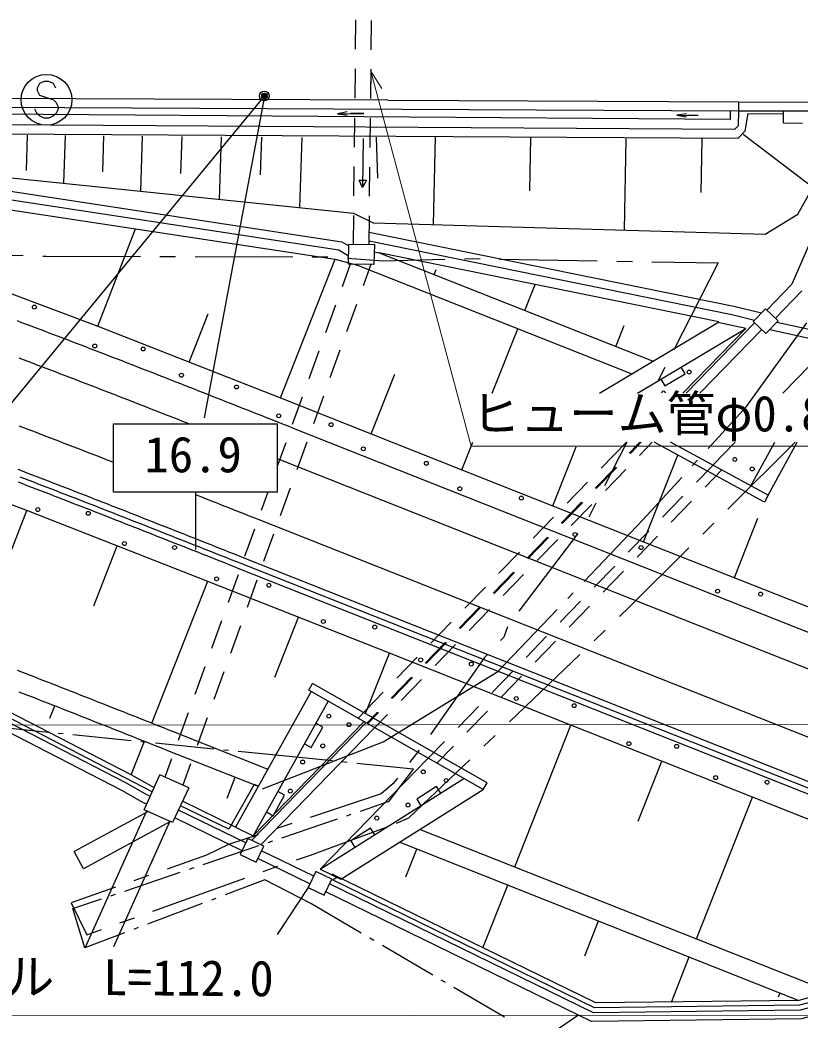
# Model space of a CAD drawing. Units: millimetres, scale not verified. Extents: x 40000 to 680000, y 20000 to 380000.
# Drawn here: x 131124 to 171060, y 230117 to 281295 of the extents above; entities that cross this region are included whole.
import ezdxf
from ezdxf.enums import TextEntityAlignment as Align

# ---------------------------------------------------------------- set-up
doc = ezdxf.new("R2010")
doc.units = ezdxf.units.MM
doc.header["$LTSCALE"] = 1000
doc.header["$PDMODE"] = 32
doc.header["$PDSIZE"] = 500
for name, color, linetype, lineweight in [('M-BGD', 7, 'Continuous', 25), ('M-BMK-ROW', 30, 'Continuous', 25), ('M-STR-HTXT', 7, 'Continuous', 13), ('M-STR-STRC', 7, 'Continuous', 25)]:
    doc.layers.add(name, color=color, linetype=linetype, lineweight=lineweight)
doc.styles.add('ＭＳ ゴシック', font='')
doc.styles.get('ＭＳ ゴシック').set_extended_font_data('MS Gothic')

msp = doc.modelspace()

# ---------------------------------------------------------------- linework, layer by layer
at = {"layer": 'M-BGD'}
for p, q in [((148308, 279795), (148326, 281295)), ((149108, 279771), (149126, 281271)), ((148280, 277295), (148297, 278795)), ((149079, 277271), (149097, 278771)), ((149980, 277185), (111330, 277367)), ((167904, 276637), (111859, 276908)), ((149980, 277185), (167913, 277107)), ((167913, 277107), (167904, 276637)), ((167913, 277107), (188526, 277030)), ((167482, 276210), (111857, 276608)), ((167490, 276639), (167482, 276210)), ((167904, 276637), (167895, 275878)), ((188528, 276564), (167904, 276637)), ((168391, 276507), (168229, 275608)), ((168391, 276507), (170191, 276494)), ((170189, 276630), (170197, 276031)), ((174438, 276599), (170648, 267767)), ((167698, 275687), (111853, 276058)), ((148251, 274795), (148268, 276295)), ((149050, 274771), (149068, 276271)), ((167895, 275878), (167698, 275687)), ((170197, 276031), (171180, 276018)), ((167877, 275227), (109692, 275571)), ((131495, 275401), (131442, 273594)), ((133430, 275385), (133357, 272941)), ((135406, 275370), (135351, 273520)), ((137383, 275354), (137299, 272534)), ((168229, 275608), (167877, 275227)), ((168155, 275455), (171723, 272743)), ((139402, 275337), (139346, 273445)), ((141421, 275321), (141327, 272117)), ((143485, 275305), (143428, 273368)), ((145548, 275288), (145442, 271692)), ((148699, 275223), (148667, 272723)), ((149358, 275295), (149428, 273207)), ((152372, 275324), (152280, 270824)), ((157258, 275268), (157203, 272557)), ((162145, 275212), (162049, 270544)), ((166039, 275221), (165983, 272466)), ((148222, 272295), (148239, 273795)), ((149022, 272271), (149039, 273771)), ((148667, 272723), (148484, 273101)), ((148484, 273101), (148859, 273096)), ((148859, 273096), (148667, 272723)), ((148193, 269825), (148210, 271295)), ((148993, 269814), (149010, 271271)), ((135109, 265620), (137039, 270615)), ((149000, 270435), (149002, 270444)), ((148052, 269675), (148053, 269675)), ((166909, 265849), (149520, 269380)), ((144456, 261959), (147267, 269062)), ((148033, 268797), (147615, 267641)), ((148046, 269163), (148046, 269163)), ((149091, 268783), (148693, 267682)), ((152330, 268267), (152429, 268518)), ((156979, 266427), (157506, 267758)), ((170648, 267767), (169364, 266446)), ((171156, 267429), (169798, 266032)), ((147276, 266701), (146766, 265290)), ((148354, 266742), (147844, 265331)), ((139785, 263788), (140752, 266260)), ((160791, 262189), (166859, 265819)), ((161628, 264586), (162056, 265667)), ((168736, 265801), (165226, 262189)), ((168278, 265502), (166859, 265819)), ((169872, 265830), (173024, 265134)), ((155301, 262189), (156611, 265497)), ((162739, 262189), (168278, 265502)), ((168278, 265502), (165057, 262189)), ((169098, 265456), (165923, 262189)), ((169517, 265457), (172828, 264726)), ((146426, 264350), (145916, 262939)), ((147504, 264391), (146994, 262980)), ((172337, 264412), (170177, 262189)), ((149104, 260119), (150312, 263170)), ((164146, 262565), (165176, 263181)), ((165176, 263181), (164971, 263524)), ((163941, 262908), (164146, 262565)), ((146655, 262039), (146145, 260629)), ((145577, 261998), (145067, 260588)), ((144727, 259647), (144310, 258492)), ((145805, 259688), (145295, 258277)), ((153753, 258278), (154312, 259689)), ((162168, 259689), (160876, 258360)), ((162865, 259689), (162320, 259129)), ((162935, 259689), (162373, 259111)), ((163493, 259689), (162836, 259013)), ((169237, 256617), (163596, 259689)), ((169429, 256969), (164433, 259689)), ((167746, 259689), (166599, 258509)), ((168550, 257447), (169770, 259689)), ((169429, 256969), (170908, 259689)), ((158402, 256438), (159592, 259444)), ((163051, 254597), (164806, 259030)), ((166592, 258502), (165754, 257640)), ((161623, 258412), (160577, 257336)), ((161676, 258394), (160630, 257319)), ((162139, 258296), (161093, 257221)), ((167048, 258254), (166207, 257388)), ((160178, 257643), (159133, 256568)), ((143818, 257133), (143476, 256185)), ((144956, 257337), (144446, 255926)), ((165057, 256923), (164012, 255848)), ((169429, 256969), (169237, 256617)), ((159880, 256619), (158835, 255543)), ((159933, 256602), (158887, 255526)), ((160396, 256504), (159350, 255428)), ((165510, 256671), (164464, 255596)), ((128657, 248923), (131469, 256199)), ((158436, 255851), (157390, 254775)), ((167700, 252757), (168908, 255808)), ((143136, 255244), (142626, 253833)), ((144106, 254986), (143596, 253575)), ((163315, 255131), (162269, 254055)), ((163767, 254879), (162721, 253803)), ((134908, 251321), (136106, 254383)), ((158138, 254826), (157092, 253751)), ((158190, 254809), (157145, 253733)), ((158653, 254711), (157608, 253636)), ((156693, 254058), (155648, 252982)), ((161572, 253338), (160526, 252262)), ((142287, 252893), (141777, 251482)), ((156395, 253034), (155349, 251958)), ((156448, 253016), (155402, 251941)), ((156911, 252919), (155865, 251843)), ((162024, 253086), (160979, 252010)), ((137869, 245315), (140739, 252568)), ((143256, 252634), (142747, 251224)), ((154951, 252265), (153905, 251190)), ((159829, 251545), (158784, 250470)), ((160282, 251293), (159236, 250218)), ((154652, 251241), (153607, 250166)), ((154705, 251224), (153660, 250148)), ((155168, 251126), (154122, 250051)), ((141437, 250542), (140927, 249131)), ((142407, 250283), (141897, 248872)), ((144173, 247659), (145387, 250728)), ((153208, 250473), (152162, 249397)), ((158087, 249753), (157041, 248677)), ((152910, 249449), (151864, 248373)), ((152962, 249431), (151917, 248356)), ((153425, 249334), (152380, 248258)), ((158539, 249501), (157493, 248425)), ((148813, 245801), (150035, 248887)), ((151465, 248680), (150420, 247605)), ((140587, 248190), (140078, 246780)), ((141557, 247932), (141048, 246521)), ((156344, 247960), (155298, 246885)), ((156796, 247708), (155751, 246633)), ((145909, 246995), (146107, 247343)), ((155036, 242256), (146107, 247343)), ((151167, 247656), (150121, 246581)), ((151220, 247639), (150174, 246563)), ((151683, 247541), (150637, 246466)), ((146034, 246924), (142154, 239981)), ((154838, 241908), (145909, 246995)), ((149723, 246888), (148430, 245559)), ((132658, 245570), (132904, 246199)), ((146903, 246429), (143054, 239541)), ((154601, 246168), (153556, 245092)), ((139738, 245839), (139228, 244428)), ((149424, 245864), (148879, 245303)), ((149477, 245846), (148915, 245268)), ((149940, 245749), (149283, 245073)), ((155054, 245916), (154008, 244840)), ((140708, 245581), (140198, 244170)), ((148834, 245328), (142983, 239309)), ((148735, 245385), (143054, 239541)), ((146623, 245108), (146274, 245303)), ((156462, 237954), (159334, 245206)), ((149283, 245073), (143444, 239067)), ((146038, 244060), (146623, 245108)), ((136822, 242671), (137501, 244385)), ((145688, 244255), (146038, 244060)), ((152859, 244375), (152021, 243513)), ((153311, 244123), (152470, 243258)), ((138888, 243488), (138546, 242540)), ((139858, 243230), (139460, 242129)), ((152021, 243513), (146499, 237834)), ((162768, 240297), (163983, 243366)), ((137483, 240880), (138282, 242658)), ((139763, 241992), (138282, 242658)), ((141725, 241476), (142148, 242545)), ((146499, 237834), (153853, 242469)), ((154838, 241908), (155036, 242256)), ((139763, 241992), (138940, 240225)), ((144086, 240568), (144672, 241616)), ((144672, 241616), (144323, 241811)), ((147556, 237318), (154838, 241908)), ((152455, 242061), (151440, 241421)), ((152669, 241723), (152455, 242061)), ((142159, 239989), (139446, 241312)), ((151440, 241421), (151654, 241083)), ((165760, 234273), (168631, 241525)), ((137687, 240788), (133900, 238739)), ((134465, 233805), (137620, 240818)), ((138940, 240225), (137483, 240880)), ((142683, 239176), (139235, 240859)), ((143737, 240763), (144086, 240568)), ((138835, 240272), (134376, 237859)), ((138803, 240286), (135916, 233866)), ((142525, 238764), (139049, 240460)), ((142154, 239981), (143054, 239541)), ((149072, 239928), (148057, 239288)), ((149285, 239590), (149072, 239928)), ((151612, 239874), (172629, 231554)), ((148057, 239288), (148270, 238950)), ((150564, 239214), (171007, 231120)), ((134376, 237859), (133900, 238739)), ((146164, 237478), (143492, 238782)), ((150880, 237437), (151445, 238865)), ((145972, 237082), (143300, 238386)), ((146499, 237834), (147556, 237318)), ((147123, 237288), (147372, 237445)), ((154821, 233809), (156094, 237024)), ((145885, 236905), (144293, 234497)), ((160036, 233397), (160743, 235184)), ((164480, 231038), (165392, 233343)), ((169963, 231304), (170041, 231503)), ((159723, 230371), (157897, 229112))]:
    msp.add_line(p, q, dxfattribs=at)
for points in [[(97436, 276698), (101193, 276673), (106165, 275897), (110107, 275525), (127199, 273578), (148195, 271407), (149213, 270912), (169282, 270336), (170941, 271354), (173820, 276466)], [(147871, 276589), (147372, 276500), (147873, 276422)], [(147372, 276500), (148721, 276515), (148046, 276507)], [(165255, 276499), (164755, 276417), (165255, 276333)], [(164755, 276417), (165848, 276415), (165302, 276416)], [(97368, 275879), (100907, 275369), (105922, 274479), (109575, 274136), (126703, 272185), (147267, 269062), (148411, 268743), (162454, 263184)], [(97368, 275879), (101001, 275799), (106043, 274964), (110010, 274590), (126769, 272681), (147451, 269527), (147947, 269224)], [(97404, 276318), (101042, 276238), (106100, 275401), (110055, 275027), (126827, 273117), (147605, 269948), (147954, 269735)], [(110133, 274072), (113559, 273106), (118427, 271595), (123240, 269982), (128016, 268283), (135106, 265621), (144454, 261960), (153753, 258278), (163051, 254597), (172349, 250916), (181647, 247235), (190945, 243554), (196989, 241162)], [(149002, 270444), (167666, 266654), (169086, 266309)], [(148995, 269997), (167571, 266225), (168735, 265941)], [(149256, 269434), (149520, 269380), (163536, 263831)], [(137893, 241792), (121516, 250272), (120328, 252048), (115303, 254521), (110870, 256377), (105316, 258305), (101035, 259507), (91331, 268540), (90476, 267672)], [(196389, 230536), (187227, 234163), (177929, 237844), (168631, 241525), (159334, 245206), (150035, 248887), (140741, 252567), (131473, 256197), (122238, 259630), (112944, 262738), (103658, 265349), (94181, 267432), (92132, 267795)], [(130974, 265908), (131208, 265821), (131442, 265733), (131675, 265645), (131909, 265556), (132142, 265468), (132375, 265380), (132609, 265291), (132842, 265203), (133075, 265114), (133308, 265025), (133541, 264936), (133774, 264847), (134006, 264758), (134239, 264669), (134472, 264579), (134704, 264490), (134937, 264400), (135169, 264311), (135402, 264221), (135634, 264131), (135866, 264042), (136098, 263952), (136330, 263862), (136563, 263772), (136794, 263681), (137026, 263591), (137258, 263501), (137490, 263411), (137722, 263320), (137953, 263230), (138185, 263139), (138417, 263049), (138648, 262958), (138880, 262867), (139111, 262777), (139342, 262686), (139574, 262595), (139805, 262504), (140036, 262413), (140267, 262323), (140498, 262232), (140729, 262141), (140960, 262050), (141191, 261959), (141422, 261867), (141653, 261776), (141884, 261685), (142115, 261594), (142346, 261503), (142576, 261412), (142807, 261321), (143038, 261229), (143268, 261138), (143499, 261047), (143729, 260956), (143960, 260865), (144190, 260773), (144421, 260682), (144651, 260591), (144881, 260500), (145112, 260409), (198535, 239259)], [(131058, 264007), (131290, 263919), (131523, 263831), (131755, 263743), (131988, 263655), (132220, 263567), (132452, 263478), (132684, 263390), (132917, 263301), (133149, 263212), (133381, 263124), (133613, 263035), (133845, 262946), (134076, 262856), (134308, 262767), (134540, 262678), (134772, 262588), (135003, 262499), (135235, 262409), (135466, 262320), (135698, 262230), (135929, 262140), (136161, 262050), (136392, 261960), (136623, 261870), (136855, 261780), (137086, 261690), (137317, 261600), (137548, 261509), (137779, 261419), (138010, 261329), (138241, 261238), (138472, 261147), (138703, 261057), (138934, 260966), (139165, 260876), (139396, 260785), (139627, 260694), (139783, 260633)], [(131065, 260529), (131296, 260441), (131527, 260353), (131757, 260265), (131988, 260177), (132218, 260088), (132449, 260000), (132680, 259912), (132910, 259823), (133141, 259734), (133371, 259645), (133601, 259556), (133832, 259467), (134062, 259378), (134293, 259289), (134523, 259200), (134753, 259110), (134984, 259021), (135214, 258931), (135444, 258842), (135675, 258752), (135905, 258662), (135910, 258660)], [(144310, 258844), (144468, 258782), (228492, 225517)], [(131008, 258303), (131238, 258215), (131468, 258127), (131697, 258039), (131927, 257951), (132156, 257863), (132386, 257774), (132616, 257686), (132845, 257597), (133075, 257509), (133305, 257420), (133534, 257331), (133764, 257242), (133994, 257153), (134223, 257063), (134453, 256974), (134682, 256885), (134912, 256795), (135142, 256706), (135371, 256616), (135601, 256526), (135831, 256436), (136060, 256347), (136290, 256257), (136520, 256167), (136750, 256076), (136979, 255986), (137209, 255896), (137439, 255806), (137668, 255715), (137898, 255625), (138128, 255534), (138358, 255444), (138588, 255353), (138818, 255263), (139047, 255172), (139277, 255081), (139507, 254990), (139737, 254900), (139967, 254809), (140197, 254718), (140427, 254627), (140657, 254536), (140887, 254445), (141117, 254354), (141347, 254263), (141577, 254172), (141808, 254081), (142038, 253989), (142268, 253898), (142498, 253807), (226523, 220542)], [(131024, 257655), (131253, 257567), (131482, 257479), (131712, 257391), (131941, 257303), (132171, 257214), (132400, 257126), (132629, 257038), (132859, 256949), (133088, 256860), (133318, 256771), (133547, 256682), (133776, 256593), (134006, 256504), (134235, 256415), (134465, 256326), (134694, 256236), (134924, 256147), (135153, 256057), (135383, 255967), (135612, 255878), (135842, 255788), (136071, 255698), (136301, 255608), (136530, 255518), (136760, 255428), (136990, 255338), (137219, 255247), (137449, 255157), (137679, 255067), (137908, 254976), (138138, 254886), (138368, 254795), (138597, 254704), (138827, 254614), (139057, 254523), (139287, 254432), (139517, 254342), (139747, 254251), (139976, 254160), (140206, 254069), (140436, 253978), (140666, 253887), (140896, 253796), (141126, 253705), (141357, 253614), (141587, 253523), (141817, 253432), (142047, 253340), (142277, 253249), (200044, 230380)], [(131124, 257916), (131353, 257828), (131583, 257740), (131812, 257652), (132042, 257564), (132271, 257476), (132501, 257387), (132730, 257299), (132960, 257210), (133189, 257121), (133419, 257032), (133648, 256943), (133878, 256854), (134107, 256765), (134337, 256676), (134566, 256587), (134796, 256497), (135025, 256408), (135255, 256318), (135485, 256228), (135714, 256138), (135944, 256049), (136173, 255959), (136403, 255869), (136633, 255779), (136862, 255688), (137092, 255598), (137322, 255508), (137551, 255418), (137781, 255327), (138011, 255237), (138241, 255146), (138470, 255056), (138700, 254965), (138930, 254874), (139160, 254784), (139390, 254693), (139620, 254602), (139849, 254511), (140079, 254420), (140309, 254329), (140539, 254238), (140769, 254147), (140999, 254056), (141229, 253965), (141460, 253874), (141690, 253783), (141920, 253692), (142150, 253601), (142380, 253510), (226405, 220245)], [(140110, 257010), (140278, 256944), (140509, 256853), (140739, 256762), (140969, 256671), (141199, 256580), (141429, 256489), (141660, 256398), (141890, 256307), (142120, 256215), (142350, 256124), (142580, 256033), (142811, 255942), (143041, 255851), (143271, 255760), (227296, 222495)], [(137996, 242020), (137859, 242087), (136822, 242671), (121630, 250494)], [(137790, 241564), (137626, 241644), (136585, 242230), (121401, 250050)], [(137610, 241163), (137422, 241254), (136376, 241843), (121098, 249711)], [(130973, 248027), (131200, 247939), (131426, 247850), (131653, 247762), (131880, 247673), (132107, 247585), (132334, 247496), (132561, 247407), (132789, 247318), (133016, 247229), (133244, 247139), (133471, 247050), (133699, 246961), (133927, 246871), (134155, 246782), (134383, 246692), (134611, 246602), (134839, 246512), (135067, 246422), (135295, 246332), (135524, 246242), (135753, 246152), (135981, 246061), (136210, 245971), (136439, 245880), (136668, 245790), (136897, 245699), (137126, 245609), (137356, 245518), (137585, 245427), (137815, 245336), (138045, 245245), (138274, 245154), (138504, 245063), (138734, 244972), (138964, 244881), (143819, 242959)], [(131063, 246919), (131290, 246830), (131517, 246742), (131743, 246653), (131970, 246564), (132197, 246476), (132424, 246387), (132651, 246298), (132878, 246209), (133106, 246119), (133333, 246030), (133561, 245940), (133788, 245851), (134016, 245761), (134244, 245672), (134472, 245582), (134700, 245492), (134929, 245402), (135157, 245312), (135385, 245221), (135614, 245131), (135843, 245041), (136071, 244950), (136300, 244860), (136529, 244769), (136759, 244679), (136988, 244588), (137217, 244497), (137447, 244406), (137677, 244316), (137906, 244225), (138136, 244134), (138366, 244043), (138596, 243951), (143327, 242079)], [(143328, 242080), (143121, 242161), (141824, 239875), (139341, 241086)], [(200044, 230380), (172629, 231554), (171007, 231120), (160601, 230988), (147107, 237573)], [(200023, 229880), (172684, 231051), (171076, 230621), (160488, 230487), (146973, 237083)], [(199991, 230132), (172657, 231302), (171041, 230871), (160544, 230738), (147123, 237288)], [(200004, 229441), (172733, 230608), (171136, 230182), (160389, 230046), (146754, 236700)]]:
    msp.add_lwpolyline(points, dxfattribs=at)
for points in [[(149266, 269811), (149239, 268781), (147942, 268798), (147955, 269828)], [(168665, 265868), (169317, 265247), (169938, 265899), (169287, 266520)], [(142399, 238592), (143209, 238199), (143602, 239008), (142793, 239402)], [(145885, 236905), (146695, 236511), (147088, 237321), (146279, 237714)]]:
    msp.add_lwpolyline(points, close=True, dxfattribs=at)
for centre in [(131859, 266601), (134951, 264613), (137430, 264458), (139388, 263113), (165383, 263276), (142208, 262515), (144371, 261038), (147053, 260583), (148704, 259349), (151928, 258604), (167724, 258804), (168612, 258319), (153641, 257306), (156791, 256827), (132038, 256238), (134620, 256046), (159541, 254964), (136469, 254501), (139041, 254298), (162923, 254294), (141191, 252696), (143865, 252367), (166840, 252065), (169042, 251916), (146657, 250513), (149289, 250226), (151636, 248547), (154229, 248334), (156532, 246572), (159497, 246206), (146937, 245666), (147965, 245231), (146625, 244143), (162298, 244259), (164746, 244121), (145595, 243320), (151771, 242823), (166740, 242521), (152942, 242374), (169373, 242286), (144964, 241830), (150990, 241117), (149389, 240451)]:
    msp.add_circle(centre, 100, dxfattribs=at)
msp.add_arc((164071, 262194), 100, 357.1259, 182.8741, dxfattribs=at)
at = {"layer": 'M-BMK-ROW'}
for p, q in [((130488, 269264), (131287, 269239)), ((132287, 269207), (132460, 269201)), ((132460, 269201), (137287, 269190)), ((138287, 269188), (139087, 269186)), ((140087, 269184), (145087, 269172)), ((146087, 269170), (146887, 269168)), ((147885, 269108), (149724, 268977)), ((149724, 268977), (152879, 269052)), ((153879, 269076), (154289, 269086)), ((154289, 269086), (154679, 269079)), ((155678, 269061), (160678, 268974)), ((161677, 268957), (162477, 268943)), ((163477, 268925), (166862, 268866)), ((166862, 268866), (164594, 264410)), ((164141, 263519), (163778, 262806)), ((162192, 259689), (161056, 257458)), ((167356, 256256), (170811, 259689)), ((160603, 256567), (160240, 255854)), ((166080, 254987), (166647, 255551)), ((159691, 255023), (156662, 251045)), ((162327, 251257), (165371, 254282)), ((161815, 250767), (162327, 251257)), ((156087, 250232), (155892, 249708)), ((160514, 249523), (161092, 250076)), ((155892, 249708), (155726, 249534)), ((155036, 248810), (154901, 248669)), ((156178, 245375), (159792, 248831)), ((154901, 248669), (152148, 244731)), ((132589, 244834), (129604, 245134)), ((133335, 244759), (133087, 244784)), ((136818, 244409), (133833, 244709)), ((154878, 244131), (155456, 244684)), ((137564, 244334), (137315, 244359)), ((141047, 243984), (138062, 244284)), ((141793, 243909), (141544, 243934)), ((144215, 243665), (142290, 243859)), ((147120, 243374), (144215, 243665)), ((151557, 243925), (151067, 243292)), ((147867, 243299), (147618, 243324)), ((151270, 242957), (148364, 243249)), ((151036, 240456), (154155, 243440)), ((150033, 241310), (151270, 242957)), ((150233, 242213), (149610, 241691)), ((150455, 242501), (150233, 242213)), ((149610, 241691), (145982, 240484)), ((148560, 240811), (150033, 241310)), ((147850, 240570), (148087, 240650)), ((145034, 240168), (144274, 239916)), ((144536, 239446), (147377, 240409)), ((146005, 238559), (149975, 240027)), ((150408, 240187), (151036, 240456)), ((143326, 239600), (141804, 239094)), ((140511, 238081), (143352, 239045)), ((141804, 239094), (140675, 238560)), ((143825, 239205), (144062, 239285)), ((140675, 238560), (138651, 237844)), ((145279, 238311), (146005, 238559)), ((143580, 237716), (144333, 237986)), ((136486, 236716), (139327, 237680)), ((137708, 237510), (136954, 237243)), ((139800, 237840), (140037, 237921)), ((137932, 235691), (142639, 237378)), ((143661, 237284), (141626, 236517)), ((146013, 236078), (143661, 237284)), ((136011, 236910), (133753, 236111)), ((135776, 236475), (136012, 236556)), ((133753, 236111), (134554, 234480)), ((133830, 235816), (135302, 236315)), ((140456, 236077), (137649, 235019)), ((141158, 236341), (140924, 236253)), ((148598, 234562), (146013, 236078)), ((134444, 233812), (133830, 235816)), ((136238, 235084), (136991, 235354)), ((136479, 234579), (134444, 233812)), ((134554, 234480), (135296, 234747)), ((137181, 234843), (136947, 234755)), ((149246, 234183), (149030, 234309)), ((152265, 232413), (149677, 233930)), ((152912, 232034), (152696, 232160)), ((155932, 230264), (153343, 231781))]:
    msp.add_line(p, q, dxfattribs=at)
at = {"layer": 'M-STR-HTXT'}
for p, q in [((149095, 278670), (149064, 277627)), ((149095, 278670), (154228, 259489)), ((149095, 278670), (149644, 277782)), ((154228, 259489), (186728, 259489)), ((69619, 245139), (571300, 245661)), ((85720, 230278), (198610, 230395))]:
    msp.add_line(p, q, dxfattribs=at)
at = {"layer": 'M-STR-HTXT', "lineweight": 25}
for p, q in [((168322, 261515), (171415, 265791)), ((166353, 259361), (168322, 261515)), ((165544, 258475), (165814, 258771)), ((163035, 255730), (165004, 257885)), ((160003, 252563), (163035, 255730)), ((159173, 251696), (159450, 251985)), ((155587, 247951), (158620, 251118)), ((149713, 244347), (155587, 247951)), ((143544, 241954), (149713, 244347))]:
    msp.add_line(p, q, dxfattribs=at)
at = {"layer": 'M-STR-STRC'}
for p, q in [((132126, 278038), (132008, 277801)), ((132362, 278156), (132126, 278038)), ((132599, 278156), (132362, 278156)), ((132835, 278038), (132599, 278156)), ((132953, 277801), (132835, 278038)), ((114064, 241530), (143638, 277402)), ((132008, 277801), (132008, 277683)), ((132008, 277683), (132126, 277447)), ((132126, 277447), (132835, 277210)), ((143638, 277402), (140551, 260927)), ((132835, 277210), (132953, 277092)), ((132953, 277092), (133071, 276856)), ((132008, 276501), (131889, 276738)), ((132126, 276383), (132008, 276501)), ((132362, 276265), (132126, 276383)), ((132835, 276383), (132599, 276265)), ((132953, 276501), (132835, 276383)), ((133071, 276738), (132953, 276501)), ((133071, 276856), (133071, 276738)), ((132599, 276265), (132362, 276265)), ((135910, 260633), (144310, 260633)), ((135910, 257133), (135910, 260633)), ((144310, 257133), (144310, 260633)), ((144310, 257133), (135910, 257133)), ((140110, 257133), (140110, 254201))]:
    msp.add_line(p, q, dxfattribs=at)
for centre, radius in [((132480, 277210), 1300), ((143638, 277402), 150), ((143638, 277402), 120), ((143638, 277402), 90), ((143638, 277402), 60), ((143638, 277402), 30)]:
    msp.add_circle(centre, radius, dxfattribs=at)
msp.add_point((143638, 277402), dxfattribs=at)

# ---------------------------------------------------------------- texts
at = {"layer": 'M-STR-HTXT', "style": 'ＭＳ ゴシック'}
msp.add_text('ヒューム管φ0.80\u3000\u3000L=35.0', height=1833, dxfattribs=at).set_placement((154228, 259689), align=Align.BOTTOM_LEFT)
msp.add_text('ガードレール\u3000L=112.0', height=1833, rotation=359.567, dxfattribs=at).set_placement((130987, 230877), align=Align.BOTTOM_CENTER)
at = {"layer": 'M-STR-STRC', "style": 'ＭＳ ゴシック'}
msp.add_text('16.9', height=1833, dxfattribs=at).set_placement((137496, 257596), align=Align.BOTTOM_LEFT)

doc.saveas('drawing.dxf')
